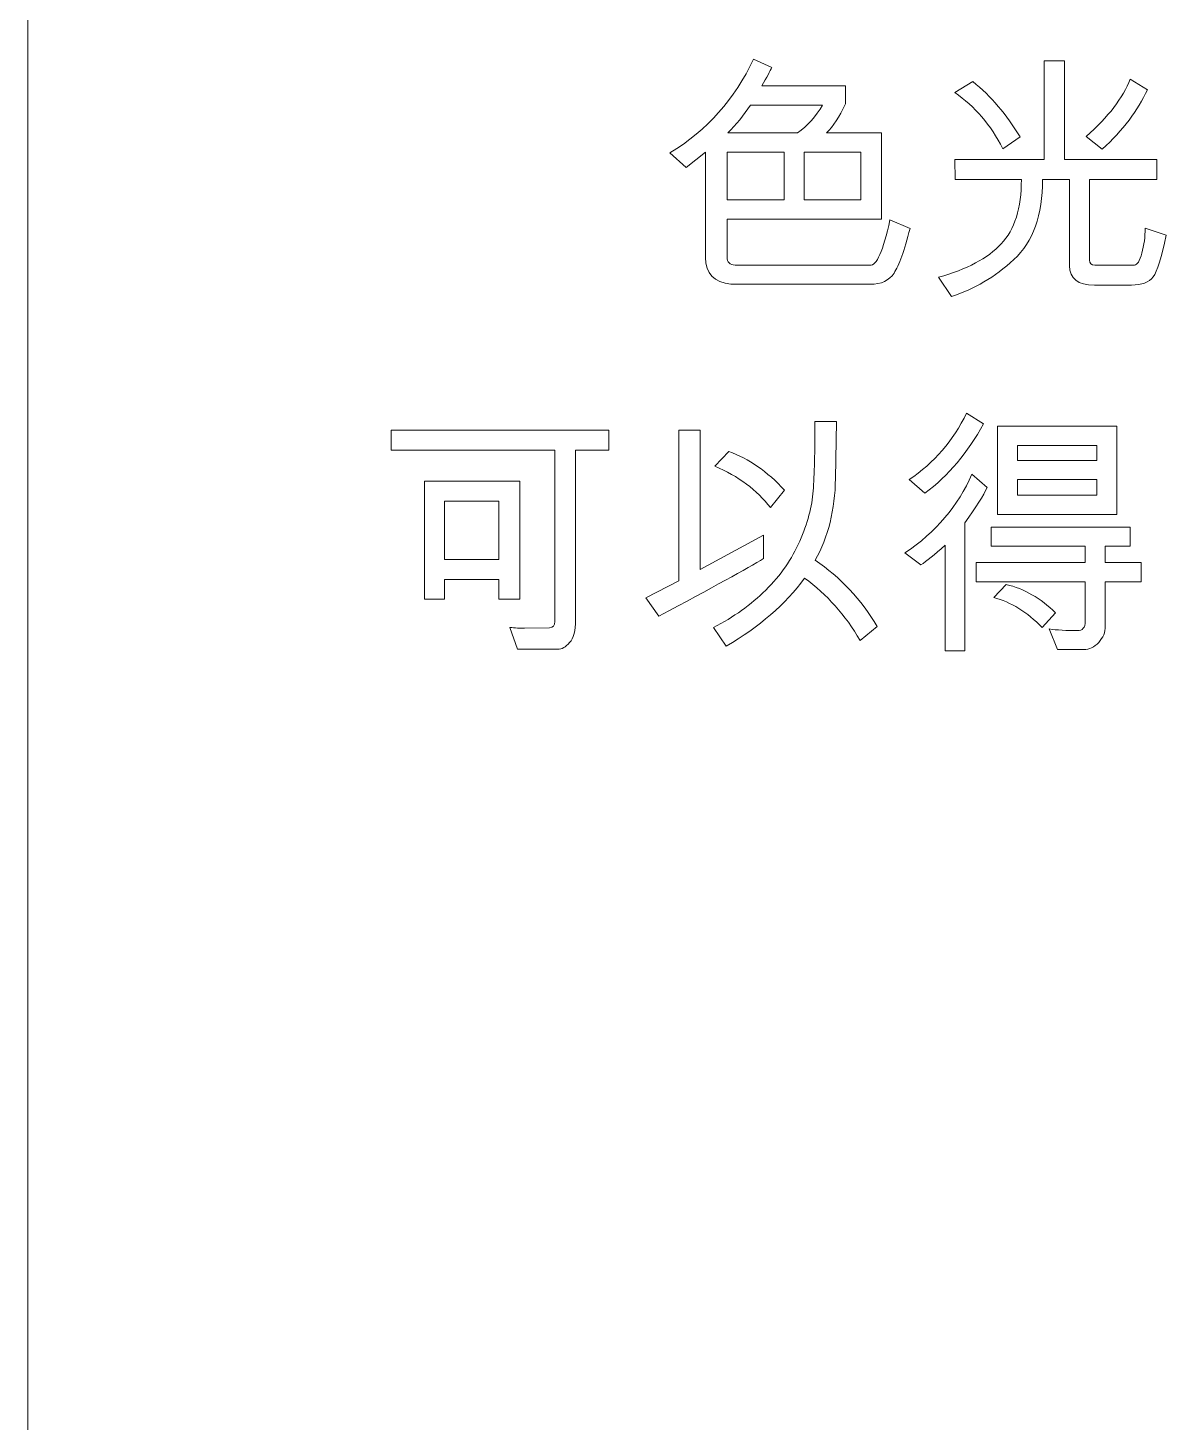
# Model space of a CAD drawing. Header units: millimetres. Extents: x 323 to 983, y 59 to 560.
# Drawn here: x 322.77 to 358.89, y 163.03 to 207.17 of the extents above; entities that cross this region are included whole.
import ezdxf

# ---------------------------------------------------------------- set-up
doc = ezdxf.new("R2010")
doc.units = ezdxf.units.MM
doc.header["$MEASUREMENT"] = 0
doc.layers.add('layer 1', color=7, linetype='Continuous')

msp = doc.modelspace()

# ---------------------------------------------------------------- linework, layer by layer
at = {"layer": 'layer 1', "color": 142, "lineweight": 9}
msp.add_open_spline([(332.7743, 558.5647), (332.7743, 558.5647), (612.7743, 558.5647), (612.7743, 558.5647), (612.7743, 558.5647), (615.4248, 558.5664), (617.9674, 557.5151), (619.8428, 555.6421), (619.8428, 555.6421), (621.7182, 553.7691), (622.7727, 551.2152), (622.7743, 548.5647), (622.7743, 548.5647), (622.7743, 548.5647), (622.7743, 68.5647), (622.7743, 68.5647), (622.7743, 68.5647), (622.776, 65.9143), (621.7247, 63.3717), (619.8517, 61.4963), (619.8517, 61.4963), (617.9787, 59.6209), (615.4248, 58.5664), (612.7743, 58.5647), (612.7743, 58.5647), (612.7743, 58.5647), (332.7743, 58.5647), (332.7743, 58.5647), (332.7743, 58.5647), (330.1239, 58.5631), (327.5813, 59.6144), (325.7059, 61.4873), (325.7059, 61.4873), (323.8305, 63.3603), (322.776, 65.9143), (322.7743, 68.5647), (322.7743, 68.5647), (322.7743, 68.5647), (322.7743, 548.5647), (322.7743, 548.5647), (322.7743, 548.5647), (322.7727, 551.2152), (323.824, 553.7578), (325.6969, 555.6332), (325.6969, 555.6332), (327.5699, 557.5086), (330.1239, 558.5631), (332.7743, 558.5647)], degree=3, knots=[0, 0, 0, 0, 0.0833333, 0.0833333, 0.0833333, 0.0833333, 0.1666667, 0.1666667, 0.1666667, 0.1666667, 0.25, 0.25, 0.25, 0.25, 0.3333333, 0.3333333, 0.3333333, 0.3333333, 0.4166667, 0.4166667, 0.4166667, 0.4166667, 0.5, 0.5, 0.5, 0.5, 0.5833333, 0.5833333, 0.5833333, 0.5833333, 0.6666667, 0.6666667, 0.6666667, 0.6666667, 0.75, 0.75, 0.75, 0.75, 0.8333333, 0.8333333, 0.8333333, 0.8333333, 0.9166667, 0.9166667, 0.9166667, 0.9166667, 1, 1, 1, 1], dxfattribs=at)
at = {"layer": 'layer 1', "lineweight": 9}
for points, knots in [([(350.6937, 200.8211), (350.509, 200.1183), (350.3409, 199.6489), (350.1868, 199.4114), (350.1868, 199.4114), (350.034, 199.1739), (349.784, 199.0544), (349.4368, 199.0544), (349.4368, 199.0544), (349.4368, 199.0544), (345.0257, 199.0544), (345.0257, 199.0544), (345.0257, 199.0544), (344.4882, 199.1169), (344.2201, 199.4003), (344.2201, 199.9058), (344.2201, 199.9058), (344.2201, 199.9058), (344.2201, 203.2378), (344.2201, 203.2378), (344.2201, 203.2378), (344.2201, 203.2378), (343.609, 202.7544), (343.609, 202.7544), (343.609, 202.7544), (343.609, 202.7544), (343.0923, 203.2142), (343.0923, 203.2142), (343.0923, 203.2142), (344.2701, 203.9322), (345.1507, 204.9211), (345.734, 206.1794), (345.734, 206.1794), (345.734, 206.1794), (346.3201, 205.9239), (346.3201, 205.9239), (346.3201, 205.9239), (346.2687, 205.8044), (346.1618, 205.6086), (346.0021, 205.3378), (346.0021, 205.3378), (346.0021, 205.3378), (348.6507, 205.3378), (348.6507, 205.3378), (348.6507, 205.3378), (348.6507, 205.3378), (348.6507, 204.7641), (348.6507, 204.7641), (348.6507, 204.7641), (348.4562, 204.3572), (348.2562, 204.0516), (348.0534, 203.8489), (348.0534, 203.8489), (348.0534, 203.8489), (349.7951, 203.8489), (349.7951, 203.8489), (349.7951, 203.8489), (349.7951, 203.8489), (349.7951, 201.1142), (349.7951, 201.1142), (349.7951, 201.1142), (349.7951, 201.1142), (344.9034, 201.1142), (344.9034, 201.1142), (344.9034, 201.1142), (344.9034, 201.1142), (344.9034, 199.9211), (344.9034, 199.9211), (344.9034, 199.9211), (344.9034, 199.7503), (344.9896, 199.6656), (345.1604, 199.6656), (345.1604, 199.6656), (345.1604, 199.6656), (349.4284, 199.6656), (349.4284, 199.6656), (349.4284, 199.6656), (349.6312, 199.6281), (349.8423, 200.1044), (350.059, 201.0975), (350.059, 201.0975), (350.059, 201.0975), (350.6937, 200.8211), (350.6937, 200.8211)], [0, 0, 0, 0, 0.047619, 0.047619, 0.047619, 0.047619, 0.0952381, 0.0952381, 0.0952381, 0.0952381, 0.1428571, 0.1428571, 0.1428571, 0.1428571, 0.1904762, 0.1904762, 0.1904762, 0.1904762, 0.2380952, 0.2380952, 0.2380952, 0.2380952, 0.2857143, 0.2857143, 0.2857143, 0.2857143, 0.3333333, 0.3333333, 0.3333333, 0.3333333, 0.3809524, 0.3809524, 0.3809524, 0.3809524, 0.4285714, 0.4285714, 0.4285714, 0.4285714, 0.4761905, 0.4761905, 0.4761905, 0.4761905, 0.5238095, 0.5238095, 0.5238095, 0.5238095, 0.5714286, 0.5714286, 0.5714286, 0.5714286, 0.6190476, 0.6190476, 0.6190476, 0.6190476, 0.6666667, 0.6666667, 0.6666667, 0.6666667, 0.7142857, 0.7142857, 0.7142857, 0.7142857, 0.7619048, 0.7619048, 0.7619048, 0.7619048, 0.8095238, 0.8095238, 0.8095238, 0.8095238, 0.8571429, 0.8571429, 0.8571429, 0.8571429, 0.9047619, 0.9047619, 0.9047619, 0.9047619, 0.952381, 0.952381, 0.952381, 0.952381, 1, 1, 1, 1]), ([(358.7951, 200.6142), (358.6548, 199.9058), (358.5187, 199.4642), (358.3881, 199.2906), (358.3881, 199.2906), (358.2576, 199.1169), (358.0284, 199.0308), (357.7006, 199.0308), (357.7006, 199.0308), (357.7006, 199.0308), (356.5284, 199.0308), (356.5284, 199.0308), (356.5284, 199.0308), (356.0048, 199.0308), (355.7437, 199.2336), (355.7437, 199.6406), (355.7437, 199.6406), (355.7437, 199.6406), (355.7437, 202.3711), (355.7437, 202.3711), (355.7437, 202.3711), (355.7437, 202.3711), (354.8854, 202.3711), (354.8854, 202.3711), (354.8854, 202.3711), (354.8881, 201.2461), (354.5867, 200.4031), (353.9812, 199.8419), (353.9812, 199.8419), (353.377, 199.2822), (352.7173, 198.8919), (352.0034, 198.6725), (352.0034, 198.6725), (352.0034, 198.6725), (351.5937, 199.2794), (351.5937, 199.2794), (351.5937, 199.2794), (352.4909, 199.5281), (353.1534, 199.8794), (353.5784, 200.3322), (353.5784, 200.3322), (354.0048, 200.7864), (354.2173, 201.4655), (354.2173, 202.3711), (354.2173, 202.3711), (354.2173, 202.3711), (352.1256, 202.3711), (352.1256, 202.3711), (352.1256, 202.3711), (352.1256, 202.3711), (352.1104, 203.0058), (352.1104, 203.0058), (352.1104, 203.0058), (352.1104, 203.0058), (354.9423, 203.0058), (354.9423, 203.0058), (354.9423, 203.0058), (354.9423, 203.0058), (354.9423, 206.1308), (354.9423, 206.1308), (354.9423, 206.1308), (354.9423, 206.1308), (355.577, 206.1308), (355.577, 206.1308), (355.577, 206.1308), (355.577, 206.1308), (355.577, 203.0058), (355.577, 203.0058), (355.577, 203.0058), (355.577, 203.0058), (358.502, 203.0058), (358.502, 203.0058), (358.502, 203.0058), (358.502, 203.0058), (358.502, 202.3711), (358.502, 202.3711), (358.502, 202.3711), (358.502, 202.3711), (356.3784, 202.3711), (356.3784, 202.3711), (356.3784, 202.3711), (356.3784, 202.3711), (356.3784, 199.8239), (356.3784, 199.8239), (356.3784, 199.8239), (356.3784, 199.7183), (356.434, 199.6656), (356.5451, 199.6656), (356.5451, 199.6656), (356.5451, 199.6656), (357.802, 199.6656), (357.802, 199.6656), (357.802, 199.6656), (357.884, 199.6656), (357.9603, 199.7919), (358.0298, 200.0433), (358.0298, 200.0433), (358.1006, 200.2961), (358.1353, 200.5586), (358.1353, 200.8294), (358.1353, 200.8294), (358.1353, 200.8294), (358.7951, 200.6142), (358.7951, 200.6142)], [0, 0, 0, 0, 0.0384615, 0.0384615, 0.0384615, 0.0384615, 0.0769231, 0.0769231, 0.0769231, 0.0769231, 0.1153846, 0.1153846, 0.1153846, 0.1153846, 0.1538462, 0.1538462, 0.1538462, 0.1538462, 0.1923077, 0.1923077, 0.1923077, 0.1923077, 0.2307692, 0.2307692, 0.2307692, 0.2307692, 0.2692308, 0.2692308, 0.2692308, 0.2692308, 0.3076923, 0.3076923, 0.3076923, 0.3076923, 0.3461538, 0.3461538, 0.3461538, 0.3461538, 0.3846154, 0.3846154, 0.3846154, 0.3846154, 0.4230769, 0.4230769, 0.4230769, 0.4230769, 0.4615385, 0.4615385, 0.4615385, 0.4615385, 0.5, 0.5, 0.5, 0.5, 0.5384615, 0.5384615, 0.5384615, 0.5384615, 0.5769231, 0.5769231, 0.5769231, 0.5769231, 0.6153846, 0.6153846, 0.6153846, 0.6153846, 0.6538462, 0.6538462, 0.6538462, 0.6538462, 0.6923077, 0.6923077, 0.6923077, 0.6923077, 0.7307692, 0.7307692, 0.7307692, 0.7307692, 0.7692308, 0.7692308, 0.7692308, 0.7692308, 0.8076923, 0.8076923, 0.8076923, 0.8076923, 0.8461538, 0.8461538, 0.8461538, 0.8461538, 0.8846154, 0.8846154, 0.8846154, 0.8846154, 0.9230769, 0.9230769, 0.9230769, 0.9230769, 0.9615385, 0.9615385, 0.9615385, 0.9615385, 1, 1, 1, 1]), ([(354.177, 203.7225), (354.177, 203.7225), (353.627, 203.3475), (353.627, 203.3475), (353.627, 203.3475), (353.2506, 204.0989), (352.7451, 204.6905), (352.1104, 205.1225), (352.1104, 205.1225), (352.1104, 205.1225), (352.684, 205.4725), (352.684, 205.4725), (352.684, 205.4725), (353.2562, 205.0114), (353.7534, 204.428), (354.177, 203.7225)], [0, 0, 0, 0, 0.25, 0.25, 0.25, 0.25, 0.5, 0.5, 0.5, 0.5, 0.75, 0.75, 0.75, 0.75, 1, 1, 1, 1]), ([(358.2089, 205.2155), (357.9076, 204.5641), (357.4312, 203.9364), (356.777, 203.3322), (356.777, 203.3322), (356.777, 203.3322), (356.2687, 203.7308), (356.2687, 203.7308), (356.2687, 203.7308), (356.9715, 204.3572), (357.4353, 204.9628), (357.6603, 205.5489), (357.6603, 205.5489), (357.6603, 205.5489), (358.2089, 205.2155), (358.2089, 205.2155)], [0, 0, 0, 0, 0.25, 0.25, 0.25, 0.25, 0.5, 0.5, 0.5, 0.5, 0.75, 0.75, 0.75, 0.75, 1, 1, 1, 1]), ([(347.927, 204.7308), (347.927, 204.7308), (345.6437, 204.7308), (345.6437, 204.7308), (345.6437, 204.7308), (345.4298, 204.4058), (345.1909, 204.1114), (344.9284, 203.8489), (344.9284, 203.8489), (344.9284, 203.8489), (347.134, 203.8489), (347.134, 203.8489), (347.134, 203.8489), (347.4507, 204.0794), (347.7159, 204.3739), (347.927, 204.7308)], [0, 0, 0, 0, 0.25, 0.25, 0.25, 0.25, 0.5, 0.5, 0.5, 0.5, 0.75, 0.75, 0.75, 0.75, 1, 1, 1, 1]), ([(346.7104, 201.7239), (346.7104, 201.7239), (346.7104, 203.2378), (346.7104, 203.2378), (346.7104, 203.2378), (346.7104, 203.2378), (344.9034, 203.2378), (344.9034, 203.2378), (344.9034, 203.2378), (344.9034, 203.2378), (344.9034, 201.7239), (344.9034, 201.7239), (344.9034, 201.7239), (344.9034, 201.7239), (346.7104, 201.7239), (346.7104, 201.7239)], [0, 0, 0, 0, 0.25, 0.25, 0.25, 0.25, 0.5, 0.5, 0.5, 0.5, 0.75, 0.75, 0.75, 0.75, 1, 1, 1, 1]), ([(349.1354, 201.7239), (349.1354, 201.7239), (349.1354, 203.2378), (349.1354, 203.2378), (349.1354, 203.2378), (349.1354, 203.2378), (347.3451, 203.2378), (347.3451, 203.2378), (347.3451, 203.2378), (347.3451, 203.2378), (347.3451, 201.7239), (347.3451, 201.7239), (347.3451, 201.7239), (347.3451, 201.7239), (349.1354, 201.7239), (349.1354, 201.7239)], [0, 0, 0, 0, 0.25, 0.25, 0.25, 0.25, 0.5, 0.5, 0.5, 0.5, 0.75, 0.75, 0.75, 0.75, 1, 1, 1, 1]), ([(349.6561, 188.224), (349.6561, 188.224), (349.1144, 187.7754), (349.1144, 187.7754), (349.1144, 187.7754), (348.645, 188.5823), (348.0603, 189.2392), (347.3575, 189.749), (347.3575, 189.749), (346.7464, 188.9226), (345.92, 188.2059), (344.8755, 187.6004), (344.8755, 187.6004), (344.8755, 187.6004), (344.4755, 188.1906), (344.4755, 188.1906), (344.4755, 188.1906), (345.1089, 188.5142), (345.6589, 188.9087), (346.1283, 189.3754), (346.1283, 189.3754), (346.5978, 189.842), (346.9561, 190.3573), (347.2019, 190.9212), (347.2019, 190.9212), (347.4491, 191.4851), (347.5908, 192.0184), (347.6283, 192.5184), (347.6283, 192.5184), (347.6644, 193.0184), (347.6825, 193.7503), (347.6825, 194.7142), (347.6825, 194.7142), (347.6825, 194.7142), (348.3658, 194.7142), (348.3658, 194.7142), (348.3658, 194.7142), (348.3658, 194.7142), (348.3339, 192.9073), (348.3339, 192.9073), (348.3339, 192.9073), (348.3172, 191.917), (348.1033, 191.0531), (347.6908, 190.3156), (347.6908, 190.3156), (348.4853, 189.7809), (349.1408, 189.0837), (349.6561, 188.224)], [0, 0, 0, 0, 0.0833333, 0.0833333, 0.0833333, 0.0833333, 0.1666667, 0.1666667, 0.1666667, 0.1666667, 0.25, 0.25, 0.25, 0.25, 0.3333333, 0.3333333, 0.3333333, 0.3333333, 0.4166667, 0.4166667, 0.4166667, 0.4166667, 0.5, 0.5, 0.5, 0.5, 0.5833333, 0.5833333, 0.5833333, 0.5833333, 0.6666667, 0.6666667, 0.6666667, 0.6666667, 0.75, 0.75, 0.75, 0.75, 0.8333333, 0.8333333, 0.8333333, 0.8333333, 0.9166667, 0.9166667, 0.9166667, 0.9166667, 1, 1, 1, 1]), ([(353.0172, 194.6323), (352.52, 193.7295), (351.9033, 192.9976), (351.1658, 192.4392), (351.1658, 192.4392), (351.1658, 192.4392), (350.6658, 192.8739), (350.6658, 192.8739), (350.6658, 192.8739), (351.4519, 193.4003), (352.0575, 194.1003), (352.4838, 194.9739), (352.4838, 194.9739), (352.4838, 194.9739), (353.0172, 194.6323), (353.0172, 194.6323)], [0, 0, 0, 0, 0.25, 0.25, 0.25, 0.25, 0.5, 0.5, 0.5, 0.5, 0.75, 0.75, 0.75, 0.75, 1, 1, 1, 1]), ([(341.1644, 193.8059), (341.1644, 193.8059), (340.1061, 193.8059), (340.1061, 193.8059), (340.1061, 193.8059), (340.1061, 193.8059), (340.1061, 188.4309), (340.1061, 188.4309), (340.1061, 188.4309), (340.1061, 188.0892), (340.0436, 187.849), (339.9186, 187.7087), (339.9186, 187.7087), (339.7936, 187.5684), (339.6686, 187.499), (339.5408, 187.499), (339.5408, 187.499), (339.5408, 187.499), (338.2672, 187.499), (338.2672, 187.499), (338.2672, 187.499), (338.2672, 187.499), (338.0228, 188.1906), (338.0228, 188.1906), (338.0228, 188.1906), (338.1908, 188.1726), (338.3464, 188.1642), (338.4908, 188.167), (338.4908, 188.167), (338.4908, 188.167), (339.2839, 188.1823), (339.2839, 188.1823), (339.2839, 188.1823), (339.395, 188.1823), (339.4506, 188.249), (339.4506, 188.3823), (339.4506, 188.3823), (339.4506, 188.3823), (339.4506, 193.8059), (339.4506, 193.8059), (339.4506, 193.8059), (339.4506, 193.8059), (334.2673, 193.8059), (334.2673, 193.8059), (334.2673, 193.8059), (334.2673, 193.8059), (334.2673, 194.4406), (334.2673, 194.4406), (334.2673, 194.4406), (334.2673, 194.4406), (341.1644, 194.4406), (341.1644, 194.4406), (341.1644, 194.4406), (341.1644, 194.4406), (341.1644, 193.8059), (341.1644, 193.8059)], [0, 0, 0, 0, 0.0714286, 0.0714286, 0.0714286, 0.0714286, 0.1428571, 0.1428571, 0.1428571, 0.1428571, 0.2142857, 0.2142857, 0.2142857, 0.2142857, 0.2857143, 0.2857143, 0.2857143, 0.2857143, 0.3571429, 0.3571429, 0.3571429, 0.3571429, 0.4285714, 0.4285714, 0.4285714, 0.4285714, 0.5, 0.5, 0.5, 0.5, 0.5714286, 0.5714286, 0.5714286, 0.5714286, 0.6428571, 0.6428571, 0.6428571, 0.6428571, 0.7142857, 0.7142857, 0.7142857, 0.7142857, 0.7857143, 0.7857143, 0.7857143, 0.7857143, 0.8571429, 0.8571429, 0.8571429, 0.8571429, 0.9285714, 0.9285714, 0.9285714, 0.9285714, 1, 1, 1, 1]), ([(346.0589, 190.3726), (345.5519, 190.0628), (344.4464, 189.4545), (342.7422, 188.549), (342.7422, 188.549), (342.7422, 188.549), (342.3325, 189.1309), (342.3325, 189.1309), (342.3325, 189.1309), (342.3325, 189.1309), (343.3742, 189.6642), (343.3742, 189.6642), (343.3742, 189.6642), (343.3742, 189.6642), (343.3742, 194.4406), (343.3742, 194.4406), (343.3742, 194.4406), (343.3742, 194.4406), (344.0492, 194.4406), (344.0492, 194.4406), (344.0492, 194.4406), (344.0492, 194.4406), (344.0492, 190.0226), (344.0492, 190.0226), (344.0492, 190.0226), (344.0492, 190.0226), (346.0589, 191.1087), (346.0589, 191.1087), (346.0589, 191.1087), (346.0589, 191.1087), (346.0589, 190.3726), (346.0589, 190.3726)], [0, 0, 0, 0, 0.125, 0.125, 0.125, 0.125, 0.25, 0.25, 0.25, 0.25, 0.375, 0.375, 0.375, 0.375, 0.5, 0.5, 0.5, 0.5, 0.625, 0.625, 0.625, 0.625, 0.75, 0.75, 0.75, 0.75, 0.875, 0.875, 0.875, 0.875, 1, 1, 1, 1]), ([(357.2408, 191.767), (357.2408, 191.767), (353.4644, 191.767), (353.4644, 191.767), (353.4644, 191.767), (353.4644, 191.767), (353.4644, 194.5587), (353.4644, 194.5587), (353.4644, 194.5587), (353.4644, 194.5587), (357.2408, 194.5587), (357.2408, 194.5587), (357.2408, 194.5587), (357.2408, 194.5587), (357.2408, 191.767), (357.2408, 191.767)], [0, 0, 0, 0, 0.25, 0.25, 0.25, 0.25, 0.5, 0.5, 0.5, 0.5, 0.75, 0.75, 0.75, 0.75, 1, 1, 1, 1]), ([(356.6061, 193.4809), (356.6061, 193.4809), (356.6061, 193.9489), (356.6061, 193.9489), (356.6061, 193.9489), (356.6061, 193.9489), (354.0991, 193.9489), (354.0991, 193.9489), (354.0991, 193.9489), (354.0991, 193.9489), (354.0991, 193.4809), (354.0991, 193.4809), (354.0991, 193.4809), (354.0991, 193.4809), (356.6061, 193.4809), (356.6061, 193.4809)], [0, 0, 0, 0, 0.25, 0.25, 0.25, 0.25, 0.5, 0.5, 0.5, 0.5, 0.75, 0.75, 0.75, 0.75, 1, 1, 1, 1]), ([(346.7228, 192.5323), (346.7228, 192.5323), (346.2741, 191.9837), (346.2741, 191.9837), (346.2741, 191.9837), (345.8464, 192.542), (345.2603, 192.9809), (344.5172, 193.2976), (344.5172, 193.2976), (344.5172, 193.2976), (344.9561, 193.7573), (344.9561, 193.7573), (344.9561, 193.7573), (345.5853, 193.5378), (346.1741, 193.1295), (346.7228, 192.5323)], [0, 0, 0, 0, 0.25, 0.25, 0.25, 0.25, 0.5, 0.5, 0.5, 0.5, 0.75, 0.75, 0.75, 0.75, 1, 1, 1, 1]), ([(353.1311, 192.6226), (353.02, 192.367), (352.7866, 191.9962), (352.4311, 191.5073), (352.4311, 191.5073), (352.4311, 191.5073), (352.4311, 187.4504), (352.4311, 187.4504), (352.4311, 187.4504), (352.4311, 187.4504), (351.8005, 187.4504), (351.8005, 187.4504), (351.8005, 187.4504), (351.8005, 187.4504), (351.8005, 190.7906), (351.8005, 190.7906), (351.8005, 190.7906), (351.4644, 190.4906), (351.2102, 190.2837), (351.0394, 190.1726), (351.0394, 190.1726), (351.0394, 190.1726), (350.5311, 190.5476), (350.5311, 190.5476), (350.5311, 190.5476), (351.513, 191.2087), (352.22, 192.0406), (352.6505, 193.0406), (352.6505, 193.0406), (352.6505, 193.0406), (353.1311, 192.6226), (353.1311, 192.6226)], [0, 0, 0, 0, 0.125, 0.125, 0.125, 0.125, 0.25, 0.25, 0.25, 0.25, 0.375, 0.375, 0.375, 0.375, 0.5, 0.5, 0.5, 0.5, 0.625, 0.625, 0.625, 0.625, 0.75, 0.75, 0.75, 0.75, 0.875, 0.875, 0.875, 0.875, 1, 1, 1, 1]), ([(338.3395, 189.0906), (338.3395, 189.0906), (337.6811, 189.0906), (337.6811, 189.0906), (337.6811, 189.0906), (337.6811, 189.0906), (337.6811, 189.7087), (337.6811, 189.7087), (337.6811, 189.7087), (337.6811, 189.7087), (335.9561, 189.7087), (335.9561, 189.7087), (335.9561, 189.7087), (335.9561, 189.7087), (335.9561, 189.0906), (335.9561, 189.0906), (335.9561, 189.0906), (335.9561, 189.0906), (335.3256, 189.0906), (335.3256, 189.0906), (335.3256, 189.0906), (335.3256, 189.0906), (335.3256, 192.8253), (335.3256, 192.8253), (335.3256, 192.8253), (335.3256, 192.8253), (338.3395, 192.8253), (338.3395, 192.8253), (338.3395, 192.8253), (338.3395, 192.8253), (338.3395, 189.0906), (338.3395, 189.0906)], [0, 0, 0, 0, 0.125, 0.125, 0.125, 0.125, 0.25, 0.25, 0.25, 0.25, 0.375, 0.375, 0.375, 0.375, 0.5, 0.5, 0.5, 0.5, 0.625, 0.625, 0.625, 0.625, 0.75, 0.75, 0.75, 0.75, 0.875, 0.875, 0.875, 0.875, 1, 1, 1, 1]), ([(356.6061, 192.3739), (356.6061, 192.3739), (356.6061, 192.8739), (356.6061, 192.8739), (356.6061, 192.8739), (356.6061, 192.8739), (354.0991, 192.8739), (354.0991, 192.8739), (354.0991, 192.8739), (354.0991, 192.8739), (354.0991, 192.3739), (354.0991, 192.3739), (354.0991, 192.3739), (354.0991, 192.3739), (356.6061, 192.3739), (356.6061, 192.3739)], [0, 0, 0, 0, 0.25, 0.25, 0.25, 0.25, 0.5, 0.5, 0.5, 0.5, 0.75, 0.75, 0.75, 0.75, 1, 1, 1, 1]), ([(337.6811, 190.3392), (337.6811, 190.3392), (337.6811, 192.1906), (337.6811, 192.1906), (337.6811, 192.1906), (337.6811, 192.1906), (335.9561, 192.1906), (335.9561, 192.1906), (335.9561, 192.1906), (335.9561, 192.1906), (335.9561, 190.3392), (335.9561, 190.3392), (335.9561, 190.3392), (335.9561, 190.3392), (337.6811, 190.3392), (337.6811, 190.3392)], [0, 0, 0, 0, 0.25, 0.25, 0.25, 0.25, 0.5, 0.5, 0.5, 0.5, 0.75, 0.75, 0.75, 0.75, 1, 1, 1, 1]), ([(358.006, 189.6309), (358.006, 189.6309), (356.8741, 189.6309), (356.8741, 189.6309), (356.8741, 189.6309), (356.8741, 189.6309), (356.8741, 188.224), (356.8741, 188.224), (356.8741, 188.224), (356.8741, 188.0392), (356.8047, 187.8712), (356.6644, 187.7184), (356.6644, 187.7184), (356.5255, 187.567), (356.3672, 187.4906), (356.1908, 187.4906), (356.1908, 187.4906), (356.1908, 187.4906), (355.3561, 187.4906), (355.3561, 187.4906), (355.3561, 187.4906), (355.3561, 187.4906), (355.0922, 188.142), (355.0922, 188.142), (355.0922, 188.142), (355.3422, 188.1073), (355.6422, 188.0892), (355.9908, 188.0892), (355.9908, 188.0892), (356.1574, 188.0892), (356.2394, 188.1865), (356.2394, 188.3823), (356.2394, 188.3823), (356.2394, 188.3823), (356.2394, 189.6309), (356.2394, 189.6309), (356.2394, 189.6309), (356.2394, 189.6309), (352.7894, 189.6309), (352.7894, 189.6309), (352.7894, 189.6309), (352.7894, 189.6309), (352.7894, 190.242), (352.7894, 190.242), (352.7894, 190.242), (352.7894, 190.242), (356.2394, 190.242), (356.2394, 190.242), (356.2394, 190.242), (356.2394, 190.242), (356.2394, 190.7587), (356.2394, 190.7587), (356.2394, 190.7587), (356.2394, 190.7587), (353.2575, 190.7587), (353.2575, 190.7587), (353.2575, 190.7587), (353.2575, 190.7587), (353.2575, 191.3642), (353.2575, 191.3642), (353.2575, 191.3642), (353.2575, 191.3642), (357.6644, 191.3642), (357.6644, 191.3642), (357.6644, 191.3642), (357.6644, 191.3642), (357.6644, 190.7587), (357.6644, 190.7587), (357.6644, 190.7587), (357.6644, 190.7587), (356.8741, 190.7587), (356.8741, 190.7587), (356.8741, 190.7587), (356.8741, 190.7587), (356.8741, 190.242), (356.8741, 190.242), (356.8741, 190.242), (356.8741, 190.242), (358.006, 190.242), (358.006, 190.242), (358.006, 190.242), (358.006, 190.242), (358.006, 189.6309), (358.006, 189.6309)], [0, 0, 0, 0, 0.047619, 0.047619, 0.047619, 0.047619, 0.0952381, 0.0952381, 0.0952381, 0.0952381, 0.1428571, 0.1428571, 0.1428571, 0.1428571, 0.1904762, 0.1904762, 0.1904762, 0.1904762, 0.2380952, 0.2380952, 0.2380952, 0.2380952, 0.2857143, 0.2857143, 0.2857143, 0.2857143, 0.3333333, 0.3333333, 0.3333333, 0.3333333, 0.3809524, 0.3809524, 0.3809524, 0.3809524, 0.4285714, 0.4285714, 0.4285714, 0.4285714, 0.4761905, 0.4761905, 0.4761905, 0.4761905, 0.5238095, 0.5238095, 0.5238095, 0.5238095, 0.5714286, 0.5714286, 0.5714286, 0.5714286, 0.6190476, 0.6190476, 0.6190476, 0.6190476, 0.6666667, 0.6666667, 0.6666667, 0.6666667, 0.7142857, 0.7142857, 0.7142857, 0.7142857, 0.7619048, 0.7619048, 0.7619048, 0.7619048, 0.8095238, 0.8095238, 0.8095238, 0.8095238, 0.8571429, 0.8571429, 0.8571429, 0.8571429, 0.9047619, 0.9047619, 0.9047619, 0.9047619, 0.952381, 0.952381, 0.952381, 0.952381, 1, 1, 1, 1]), ([(355.2991, 188.6504), (355.2991, 188.6504), (354.8727, 188.1906), (354.8727, 188.1906), (354.8727, 188.1906), (354.3977, 188.6767), (353.888, 188.992), (353.3422, 189.1392), (353.3422, 189.1392), (353.3422, 189.1392), (353.7408, 189.5503), (353.7408, 189.5503), (353.7408, 189.5503), (354.3033, 189.417), (354.8227, 189.117), (355.2991, 188.6504)], [0, 0, 0, 0, 0.25, 0.25, 0.25, 0.25, 0.5, 0.5, 0.5, 0.5, 0.75, 0.75, 0.75, 0.75, 1, 1, 1, 1])]:
    msp.add_open_spline(points, degree=3, knots=knots, dxfattribs=at)

doc.saveas('drawing.dxf')
